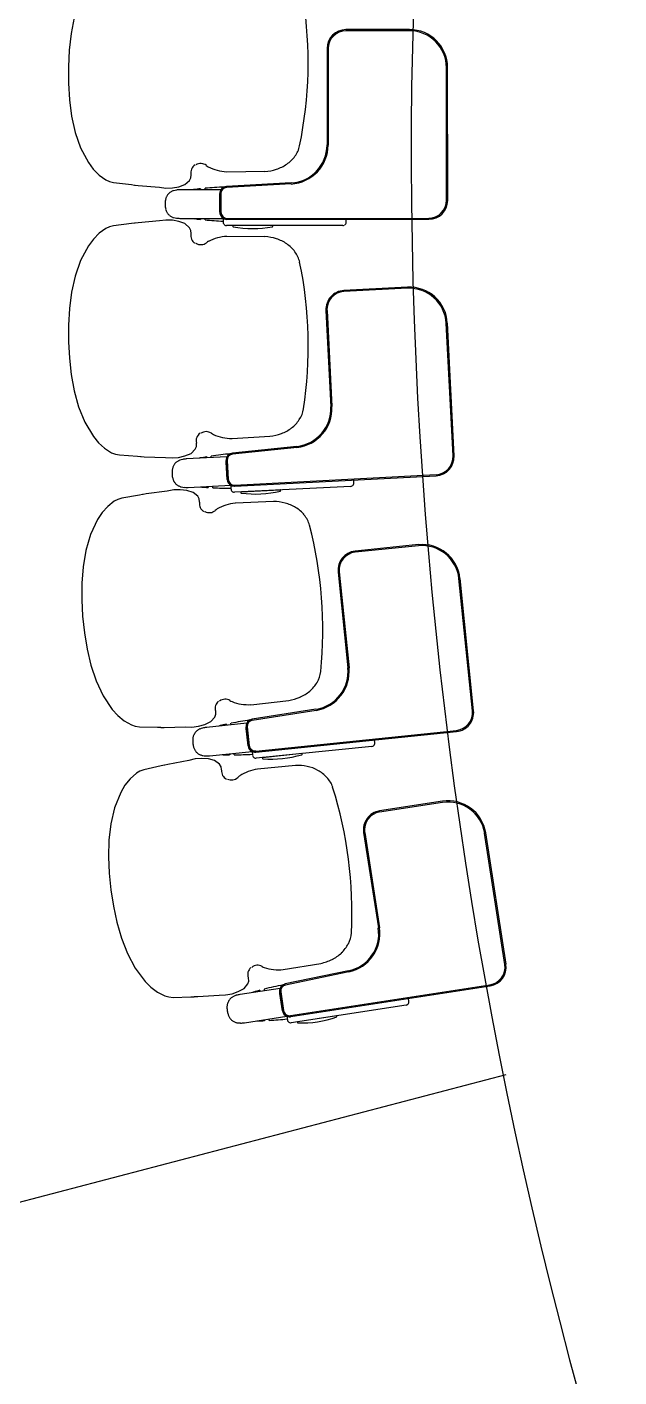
# Model space of a CAD drawing. Extents: x 324 to 2190, y 315 to 1855.
# Drawn here: x 749.4 to 799.3, y 1236.6 to 1350.6 of the extents above; entities that cross this region are included whole.
import ezdxf

# ---------------------------------------------------------------- set-up
doc = ezdxf.new("R2010")
doc.units = 0
doc.header["$LTSCALE"] = 48
doc.header["$MEASUREMENT"] = 0
doc.layers.add('first flr', color=8, linetype='CONTINUOUS')

msp = doc.modelspace()

# ---------------------------------------------------------------- linework, layer by layer
at = {"layer": 'first flr'}
for p, q in [((781.68, 1350.35), (776.31, 1350.34)), ((781.68, 1350.25), (776.31, 1350.25)), ((774.71, 1348.74), (774.71, 1340.6)), ((774.8, 1348.74), (774.81, 1340.6)), ((784.79, 1335.93), (784.79, 1347.14)), ((784.89, 1335.93), (784.88, 1347.14)), ((766.25, 1338.35), (769.46, 1338.38)), ((765.75, 1336.82), (762.34, 1336.82)), ((764.04, 1336.91), (764.04, 1336.82)), ((764.42, 1336.82), (764.42, 1336.95)), ((771.68, 1337.4), (766.23, 1337.11)), ((771.68, 1337.31), (766.24, 1337.02)), ((765.66, 1336.51), (765.67, 1334.92)), ((765.76, 1336.51), (765.76, 1334.92)), ((762.34, 1334.41), (765.95, 1334.41)), ((764.04, 1334.41), (764.04, 1334.32)), ((764.43, 1334.28), (764.43, 1334.41)), ((765.95, 1334.41), (765.95, 1334.08)), ((766.27, 1334.41), (783.29, 1334.42)), ((766.27, 1334.32), (783.29, 1334.33)), ((776.32, 1334.08), (776.32, 1334.32)), ((776.04, 1333.8), (766.23, 1333.8)), ((766.76, 1333.77), (766.76, 1333.73)), ((770.1, 1333.8), (766.79, 1333.8)), ((770.13, 1333.73), (770.13, 1333.77)), ((769.47, 1332.86), (766.25, 1332.88)), ((781.49, 1328.6), (776.13, 1328.32)), ((781.5, 1328.51), (776.14, 1328.23)), ((774.62, 1326.64), (775.03, 1318.51)), ((774.71, 1326.64), (775.13, 1318.52)), ((785.34, 1314.36), (784.76, 1325.56)), ((785.43, 1314.36), (784.86, 1325.56)), ((766.7, 1315.83), (769.9, 1316.03)), ((772.17, 1315.16), (766.74, 1314.6)), ((772.18, 1315.07), (766.75, 1314.5)), ((766.27, 1314.28), (762.87, 1314.11)), ((764.56, 1314.28), (764.56, 1314.19)), ((764.95, 1314.21), (764.94, 1314.34)), ((766.21, 1313.97), (766.29, 1312.38)), ((766.3, 1313.97), (766.38, 1312.38)), ((766.91, 1311.9), (783.91, 1312.78)), ((766.92, 1311.81), (783.92, 1312.68)), ((763, 1311.7), (766.59, 1311.88)), ((764.69, 1311.78), (764.69, 1311.69)), ((765.08, 1311.67), (765.07, 1311.8)), ((766.6, 1311.88), (766.61, 1311.55)), ((776.71, 1311.79), (766.91, 1311.29)), ((776.97, 1312.08), (776.96, 1312.32)), ((770.19, 1310.51), (766.98, 1310.37)), ((767.44, 1311.28), (767.44, 1311.25)), ((770.77, 1311.48), (767.47, 1311.31)), ((770.8, 1311.42), (770.8, 1311.46)), ((782.42, 1306.87), (777.08, 1306.32)), ((782.42, 1306.78), (777.09, 1306.23)), ((775.65, 1304.56), (776.48, 1296.47)), ((775.74, 1304.57), (776.57, 1296.48)), ((786.98, 1292.84), (785.84, 1304)), ((787.07, 1292.85), (785.93, 1304.01)), ((768.29, 1293.36), (771.48, 1293.72)), ((773.78, 1292.97), (768.4, 1292.13)), ((773.8, 1292.88), (768.41, 1292.04)), ((767.95, 1291.8), (764.55, 1291.45)), ((766.23, 1291.71), (766.24, 1291.62)), ((766.63, 1291.66), (766.61, 1291.79)), ((767.89, 1291.48), (768.05, 1289.89)), ((767.98, 1291.49), (768.15, 1289.9)), ((768.7, 1289.45), (785.63, 1291.19)), ((768.71, 1289.36), (785.64, 1291.1)), ((778.74, 1290.15), (778.72, 1290.39)), ((764.8, 1289.05), (768.39, 1289.42)), ((766.49, 1289.22), (766.5, 1289.13)), ((766.89, 1289.13), (766.87, 1289.26)), ((768.39, 1289.42), (768.42, 1289.09)), ((778.49, 1289.84), (768.73, 1288.84)), ((769.26, 1288.86), (769.26, 1288.82)), ((772.58, 1289.23), (769.28, 1288.89)), ((772.61, 1289.17), (772.61, 1289.21)), ((772.04, 1288.23), (768.85, 1287.93)), ((784.44, 1285.21), (779.14, 1284.39)), ((784.45, 1285.12), (779.15, 1284.3)), ((777.8, 1282.57), (779.04, 1274.52)), ((777.89, 1282.58), (779.13, 1274.54)), ((789.71, 1271.44), (788, 1282.52)), ((789.81, 1271.45), (788.1, 1282.54)), ((771.02, 1271.01), (774.19, 1271.53)), ((776.53, 1270.9), (771.19, 1269.79)), ((776.55, 1270.81), (771.21, 1269.69)), ((770.76, 1269.42), (767.39, 1268.9)), ((769.45, 1269.22), (769.43, 1269.35)), ((771.63, 1267.12), (788.45, 1269.72)), ((771.65, 1267.03), (788.47, 1269.63)), ((769.05, 1269.25), (769.06, 1269.16)), ((770.72, 1269.11), (770.96, 1267.53)), ((770.81, 1269.12), (771.05, 1267.55)), ((781.62, 1268.33), (781.59, 1268.56)), ((767.76, 1266.52), (771.32, 1267.07)), ((771.32, 1267.07), (771.37, 1266.74)), ((781.39, 1268.01), (771.69, 1266.51)), ((775.51, 1267.1), (772.24, 1266.59)), ((775.55, 1267.04), (775.55, 1267.08)), ((769.43, 1266.78), (769.45, 1266.69)), ((769.83, 1266.71), (769.81, 1266.84)), ((772.22, 1266.56), (772.22, 1266.52)), ((789.78, 1262.12), (557.85, 1201.23))]:
    msp.add_line(p, q, dxfattribs=at)
at = {"layer": 'first flr', "linetype": 'Continuous'}
for p, q in [((770.74, 1268.98), (770.72, 1269.11)), ((770.96, 1267.53), (770.74, 1268.98))]:
    msp.add_line(p, q, dxfattribs=at)
for points in [[(753.37, 1351.37), (753.12, 1350), (752.97, 1348.61), (752.9, 1347.21), (752.9, 1345.82), (752.98, 1344.42), (753.16, 1343.04), (753.46, 1341.67), (753.92, 1340.36), (754.58, 1339.12), (754.99, 1338.56), (755.48, 1338.06), (756.05, 1337.66), (756.37, 1337.52), (756.71, 1337.44), (758.21, 1337.26), (758.47, 1337.22), (758.5, 1337.22), (758.52, 1337.22), (758.77, 1337.19), (760.57, 1337.04), (761.12, 1336.97), (761.67, 1336.98), (762.21, 1337.08), (762.73, 1337.26), (763.11, 1337.61), (763.23, 1337.84), (763.24, 1338.09), (763.23, 1338.11)], [(765.67, 1334.92), (765.66, 1336.38), (765.66, 1336.51)], [(763.24, 1333.11), (763.24, 1333.14), (763.23, 1333.39), (763.11, 1333.62), (762.73, 1333.97), (762.21, 1334.15), (761.67, 1334.25), (761.12, 1334.26), (760.57, 1334.19), (758.78, 1334.04), (758.53, 1334.01), (758.47, 1334), (758.21, 1333.97), (756.71, 1333.78), (756.37, 1333.7), (756.05, 1333.56), (755.48, 1333.16), (755, 1332.66), (754.58, 1332.09), (753.93, 1330.86), (753.47, 1329.54), (753.17, 1328.18), (752.99, 1326.8), (752.91, 1325.4), (752.91, 1324), (752.98, 1322.61), (753.13, 1321.22), (753.38, 1319.85), (753.76, 1318.5), (754.28, 1317.21), (755, 1316.01), (755.44, 1315.47), (755.95, 1315), (756.54, 1314.63), (756.87, 1314.5), (757.21, 1314.44), (758.72, 1314.33), (758.98, 1314.31), (759.01, 1314.31), (759.04, 1314.31), (759.29, 1314.29), (761.09, 1314.23), (761.64, 1314.19), (762.19, 1314.23), (762.73, 1314.36), (763.24, 1314.57), (763.6, 1314.93), (763.71, 1315.16), (763.7, 1315.42), (763.7, 1315.44)], [(766.29, 1312.38), (766.21, 1313.84), (766.21, 1313.97)], [(763.95, 1310.45), (763.96, 1310.48), (763.93, 1310.73), (763.8, 1310.95), (763.41, 1311.28), (762.88, 1311.43), (762.33, 1311.5), (761.78, 1311.49), (761.24, 1311.39), (759.45, 1311.15), (759.2, 1311.1), (759.15, 1311.09), (758.89, 1311.05), (757.4, 1310.78), (757.07, 1310.69), (756.75, 1310.53), (756.21, 1310.1), (755.75, 1309.57), (755.36, 1308.99), (754.77, 1307.73), (754.38, 1306.39), (754.15, 1305.01), (754.04, 1303.62), (754.03, 1302.22), (754.1, 1300.83), (754.25, 1299.44), (754.47, 1298.06), (754.79, 1296.7), (755.23, 1295.37), (755.82, 1294.11), (756.6, 1292.95), (757.07, 1292.44), (757.6, 1291.99), (758.21, 1291.65), (758.54, 1291.54), (758.89, 1291.49), (760.4, 1291.46), (760.66, 1291.46), (760.69, 1291.45), (760.72, 1291.45), (760.97, 1291.45), (762.77, 1291.49), (763.32, 1291.47), (763.87, 1291.54), (764.4, 1291.69), (764.9, 1291.93), (765.24, 1292.31), (765.33, 1292.55), (765.32, 1292.8), (765.31, 1292.83)], [(768.05, 1289.89), (767.9, 1291.35), (767.89, 1291.48)], [(765.82, 1287.85), (765.82, 1287.88), (765.79, 1288.13), (765.65, 1288.34), (765.23, 1288.65), (764.7, 1288.78), (764.15, 1288.82), (763.6, 1288.78), (763.06, 1288.65), (761.29, 1288.32), (761.04, 1288.26), (760.99, 1288.25), (760.73, 1288.19), (759.26, 1287.85), (758.93, 1287.74), (758.63, 1287.57), (758.1, 1287.11), (757.67, 1286.56), (757.31, 1285.96), (756.79, 1284.67), (756.47, 1283.31), (756.3, 1281.92), (756.27, 1280.53), (756.33, 1279.13), (756.47, 1277.74), (756.69, 1276.36), (756.98, 1275), (757.37, 1273.65), (757.87, 1272.35), (758.53, 1271.12), (759.36, 1270), (759.86, 1269.51), (760.41, 1269.09), (761.04, 1268.78), (761.38, 1268.69), (761.72, 1268.66), (763.23, 1268.71), (763.5, 1268.71), (763.53, 1268.72), (763.55, 1268.72), (763.8, 1268.72), (765.6, 1268.85), (766.15, 1268.87), (766.7, 1268.96), (767.22, 1269.14), (767.71, 1269.4), (768.03, 1269.8), (768.11, 1270.04), (768.08, 1270.3), (768.07, 1270.32)]]:
    msp.add_lwpolyline(points, dxfattribs=at)
at = {"layer": 'first flr'}
for centre, radius, start, end in [((1177.15, 1339.99), 443.34, 149.0055, 210.6408), ((1177.15, 1339.99), 395.34, 168.1903, 198.7783), ((738.3, 1347.58), 34.82, 348.326, 8.8243), ((776.31, 1348.74), 1.6, 90.0323, 180.0323), ((776.33, 1348.72), 1.53, 90.7111, 179.3535), ((781.68, 1347.14), 3.2, 0.034, 90.0305), ((781.65, 1347.11), 3.14, 0.5596, 89.5049), ((771.48, 1340.63), 3.33, 273.5718, 359.4928), ((771.51, 1340.6), 3.2, 273.034, 0.0306), ((770.27, 1340.96), 2.17, 322.8949, 348.5077), ((763.99, 1338.27), 0.769, 122.0377, 191.7484), ((764.07, 1338.27), 0.769, 52.3269, 122.0377), ((765.53, 1340.12), 1.6, 231.3381, 238.4972), ((769.37, 1341.86), 3.47, 287.9901, 304.0295), ((769.69, 1341.38), 2.89, 304.118, 323.3545), ((766.48, 1342.32), 3.98, 243.4143, 266.6997), ((769.27, 1342.16), 3.79, 272.9944, 288.0513), ((761.98, 1335.87), 0.886, 125.6451, 133.0138), ((762.04, 1335.78), 1, 118.9791, 125.6075), ((762.08, 1335.7), 1.08, 112.9894, 119.0708), ((762.14, 1335.57), 1.23, 107.5247, 112.8638), ((762.22, 1335.33), 1.48, 98.1189, 107.5729), ((762.4, 1333.73), 3.09, 91.7481, 97.2486), ((762.33, 1336.18), 0.642, 88.6769, 92.2144), ((763.54, 1336.53), 0.32, 97.4, 114.8161), ((767.36, 1307.06), 30.03, 96.3573, 97.4), ((767.36, 1307.06), 30.03, 92.5315, 95.6159), ((766.27, 1336.51), 0.601, 93.0323, 180.0323), ((766.27, 1336.51), 0.601, 149.0199, 180.0323), ((766.26, 1336.51), 0.508, 93.0323, 180.0323), ((763.54, 1335.58), 2.49, 172.431, 179.1659), ((763.54, 1335.65), 2.49, 180.8986, 187.6336), ((762.4, 1335.7), 1.34, 165.8007, 171.2057), ((762.32, 1335.72), 1.26, 160.6883, 165.991), ((762.09, 1335.8), 1.02, 154.3955, 160.656), ((762.04, 1335.82), 0.966, 147.5853, 154.2753), ((762.02, 1335.84), 0.935, 140.657, 147.6808), ((761.96, 1335.88), 0.867, 133.0965, 140.6122), ((783.27, 1335.95), 1.53, 270.7111, 359.3535), ((783.29, 1335.93), 1.6, 270.0323, 0.0323), ((762.4, 1335.53), 1.34, 188.8589, 194.2638), ((762.32, 1335.5), 1.26, 194.0735, 199.3762), ((762.09, 1335.43), 1.02, 199.4086, 205.6691), ((762.04, 1335.4), 0.966, 205.7893, 212.4792), ((762.02, 1335.39), 0.935, 212.3837, 219.4076), ((761.96, 1335.34), 0.867, 219.4523, 226.968), ((761.98, 1335.36), 0.886, 227.0507, 234.4194), ((762.04, 1335.45), 1, 234.457, 241.0854), ((762.08, 1335.52), 1.08, 240.9937, 247.0752), ((762.14, 1335.65), 1.23, 247.2007, 252.5399), ((762.22, 1335.9), 1.48, 252.4916, 261.9456), ((762.39, 1337.5), 3.09, 262.816, 268.3164), ((762.33, 1335.05), 0.642, 267.8507, 271.3882), ((763.54, 1334.7), 0.32, 245.3137, 262.6646), ((767.33, 1364.17), 30.03, 262.6646, 263.7073), ((766.27, 1334.92), 0.601, 180.0323, 270.0323), ((766.27, 1334.92), 0.601, 180.0323, 237.9272), ((766.27, 1334.92), 0.508, 180.0322, 270.0322), ((767.33, 1364.17), 30.03, 264.4486, 267.3657), ((766.23, 1334.08), 0.275, 179.8014, 241.2927), ((766.23, 1334.06), 0.261, 238.0022, 270.496), ((766.79, 1333.77), 0.028, 90.0323, 181.0323), ((766.79, 1333.73), 0.028, 181.0323, 259.1757), ((768.44, 1342.36), 8.81, 259.1757, 280.8888), ((770.1, 1333.77), 0.028, 359.0323, 90.0323), ((770.1, 1333.73), 0.028, 280.8888, 359.0323), ((776.03, 1334.11), 0.304, 271.9208, 299.7101), ((776.04, 1334.09), 0.286, 304.4246, 359.0089), ((763.99, 1332.96), 0.769, 168.3161, 238.0269), ((764.07, 1332.96), 0.769, 238.0269, 307.7376), ((765.54, 1331.11), 1.6, 121.5673, 128.7265), ((766.49, 1328.91), 3.98, 93.3648, 116.6503), ((769.27, 1329.08), 3.79, 72.0132, 87.0702), ((769.38, 1329.38), 3.47, 56.035, 72.0744), ((769.69, 1329.86), 2.89, 36.71, 55.9465), ((770.28, 1330.27), 2.17, 11.5568, 37.1696), ((738.31, 1323.63), 34.82, 351.2402, 11.7385), ((781.66, 1325.4), 3.2, 2.9481, 92.9447), ((776.22, 1326.72), 1.6, 92.9464, 182.9464), ((776.23, 1326.71), 1.53, 93.6253, 182.2676), ((781.63, 1325.37), 3.14, 3.4738, 92.419), ((771.83, 1318.35), 3.2, 275.9482, 2.9448), ((771.8, 1318.38), 3.33, 276.486, 2.407), ((769.97, 1319.03), 2.89, 307.0322, 326.2687), ((770.58, 1318.65), 2.17, 325.8091, 351.4219), ((764.44, 1315.64), 0.769, 124.9518, 194.6626), ((764.52, 1315.64), 0.769, 55.2411, 124.9518), ((765.89, 1317.57), 1.6, 234.2522, 241.4114), ((766.72, 1319.81), 3.98, 246.3284, 269.6139), ((769.51, 1319.79), 3.79, 275.9085, 290.9655), ((769.63, 1319.49), 3.47, 290.9043, 306.9437), ((762.55, 1313.14), 0.886, 128.5593, 135.928), ((762.63, 1313.05), 1, 121.8933, 128.5217), ((762.67, 1312.98), 1.08, 115.9035, 121.985), ((762.73, 1312.85), 1.23, 110.4388, 115.778), ((762.82, 1312.61), 1.48, 101.0331, 110.4871), ((763.08, 1311.02), 3.09, 94.6623, 100.1627), ((762.89, 1313.46), 0.642, 91.591, 95.1285), ((764.08, 1313.88), 0.32, 100.3141, 117.7303), ((769.4, 1284.64), 30.03, 99.2714, 100.3141), ((769.4, 1284.64), 30.03, 95.4456, 98.5301), ((766.81, 1314), 0.601, 95.9464, 182.9464), ((766.81, 1314), 0.601, 151.934, 182.9464), ((766.8, 1314), 0.508, 95.9465, 182.9465), ((783.81, 1314.3), 1.53, 273.6253, 2.2676), ((783.83, 1314.28), 1.6, 272.9464, 2.9464), ((764.13, 1312.93), 2.49, 175.3451, 182.0801), ((764.12, 1313), 2.49, 183.8128, 190.5477), ((762.98, 1312.99), 1.34, 168.7149, 174.1198), ((762.91, 1313.01), 1.26, 163.6025, 168.9052), ((762.67, 1313.08), 1.02, 157.3096, 163.5701), ((762.62, 1313.1), 0.966, 150.4995, 157.1894), ((762.6, 1313.11), 0.935, 143.5711, 150.595), ((762.54, 1313.15), 0.867, 136.0107, 143.5264), ((762.99, 1312.82), 1.34, 191.773, 197.178), ((762.92, 1312.79), 1.26, 196.9877, 202.2904), ((762.69, 1312.7), 1.02, 202.3227, 208.5832), ((762.64, 1312.68), 0.966, 208.7034, 215.3934), ((762.62, 1312.66), 0.935, 215.2979, 222.3217), ((762.57, 1312.61), 0.867, 222.3664, 229.8822), ((762.58, 1312.63), 0.886, 229.9649, 237.3336), ((762.64, 1312.72), 1, 237.3712, 243.9996), ((762.68, 1312.8), 1.08, 243.9079, 249.9893), ((762.73, 1312.93), 1.23, 250.1149, 255.454), ((762.79, 1313.18), 1.48, 255.4058, 264.8598), ((762.89, 1314.79), 3.09, 265.7301, 271.2306), ((762.95, 1312.34), 0.642, 270.7648, 274.3023), ((764.17, 1312.05), 0.32, 248.2279, 265.5787), ((766.46, 1341.67), 30.03, 265.5787, 266.6214), ((766.46, 1341.67), 30.03, 267.3628, 270.2799), ((766.89, 1312.41), 0.601, 182.9464, 272.9464), ((766.89, 1312.41), 0.601, 182.9464, 240.8413), ((766.89, 1312.41), 0.508, 182.9464, 272.9464), ((766.89, 1311.56), 0.275, 182.7156, 244.2069), ((776.68, 1312.09), 0.304, 274.8349, 302.6243), ((776.69, 1312.08), 0.286, 307.3388, 1.9231), ((764.71, 1310.33), 0.769, 171.2303, 240.941), ((767.41, 1306.42), 3.98, 96.279, 119.5644), ((766.89, 1311.55), 0.261, 240.9163, 273.4101), ((767.47, 1311.29), 0.028, 92.9464, 183.9464), ((767.47, 1311.25), 0.028, 183.9464, 262.0899), ((768.68, 1319.95), 8.81, 262.0899, 283.803), ((770.19, 1306.72), 3.79, 74.9274, 89.9843), ((770.77, 1311.46), 0.028, 1.9464, 92.9464), ((770.77, 1311.42), 0.028, 283.803, 1.9464), ((770.27, 1307.03), 3.47, 58.9492, 74.9886), ((764.79, 1310.34), 0.769, 240.941, 310.6518), ((766.35, 1308.56), 1.6, 124.4815, 131.6406), ((770.57, 1307.53), 2.89, 39.6242, 58.8607), ((771.13, 1307.97), 2.17, 14.471, 40.0838), ((739.54, 1299.71), 34.82, 354.1544, 14.6527), ((777.24, 1304.73), 1.6, 95.8606, 185.8606), ((777.26, 1304.71), 1.53, 96.5395, 185.1818), ((782.74, 1303.68), 3.2, 5.8623, 95.8588), ((782.72, 1303.65), 3.14, 6.3879, 95.3332), ((773.29, 1296.14), 3.2, 278.8623, 5.8589), ((773.25, 1296.17), 3.33, 279.4001, 5.3211), ((772.02, 1296.37), 2.17, 328.7232, 354.336), ((771.03, 1297.17), 3.47, 293.8184, 309.8578), ((771.4, 1296.73), 2.89, 309.9464, 329.1828), ((766.04, 1293.06), 0.769, 127.866, 197.5767), ((766.12, 1293.06), 0.769, 58.1553, 127.866), ((767.39, 1295.06), 1.6, 237.1664, 244.3256), ((768.11, 1297.34), 3.98, 249.2426, 272.528), ((770.9, 1297.46), 3.79, 278.8227, 293.8797), ((785.46, 1292.71), 1.53, 276.5395, 5.1818), ((785.48, 1292.69), 1.6, 275.8606, 5.8606), ((764.27, 1290.48), 0.867, 138.9248, 146.4406), ((764.29, 1290.47), 0.886, 131.4735, 138.8422), ((764.36, 1290.38), 1, 124.8075, 131.4359), ((764.41, 1290.31), 1.08, 118.8177, 124.8992), ((764.48, 1290.19), 1.23, 113.353, 118.6921), ((764.58, 1289.95), 1.48, 103.9473, 113.4013), ((764.92, 1288.38), 3.09, 97.5764, 103.0769), ((764.61, 1290.81), 0.642, 94.5052, 98.0427), ((765.77, 1291.28), 0.32, 103.2283, 120.6445), ((772.57, 1262.36), 30.03, 102.1856, 103.2283), ((772.57, 1262.36), 30.03, 98.3598, 101.4442), ((768.49, 1291.54), 0.601, 98.8606, 185.8606), ((768.49, 1291.54), 0.601, 154.8482, 185.8606), ((768.49, 1291.54), 0.508, 98.8606, 185.8606), ((764.72, 1290.34), 1.34, 171.629, 177.034), ((765.87, 1290.33), 2.49, 178.2593, 184.9943), ((765.86, 1290.41), 2.49, 186.7269, 193.4619), ((764.64, 1290.35), 1.26, 166.5167, 171.8193), ((764.41, 1290.41), 1.02, 160.2238, 166.4843), ((764.36, 1290.43), 0.966, 153.4137, 160.1036), ((764.33, 1290.44), 0.935, 146.4853, 153.5092), ((768.65, 1289.96), 0.601, 185.8606, 275.8606), ((768.65, 1289.96), 0.601, 185.8606, 243.7555), ((768.65, 1289.96), 0.508, 185.8606, 275.8606), ((778.45, 1290.14), 0.304, 277.7491, 305.5385), ((778.46, 1290.12), 0.286, 310.2529, 4.8372), ((764.74, 1290.17), 1.34, 194.6872, 200.0922), ((764.67, 1290.14), 1.26, 199.9018, 205.2045), ((764.45, 1290.04), 1.02, 205.2369, 211.4974), ((764.4, 1290.01), 0.966, 211.6176, 218.3075), ((764.38, 1289.99), 0.935, 218.212, 225.2359), ((764.33, 1289.94), 0.867, 225.2806, 232.7963), ((764.34, 1289.96), 0.886, 232.879, 240.2477), ((764.4, 1290.06), 1, 240.2853, 246.9137), ((764.43, 1290.13), 1.08, 246.822, 252.9035), ((764.47, 1290.27), 1.23, 253.0291, 258.3682), ((764.52, 1290.52), 1.48, 258.3199, 267.7739), ((764.54, 1292.13), 3.09, 268.6443, 274.1448), ((764.72, 1289.69), 0.642, 273.679, 277.2165), ((765.96, 1289.46), 0.32, 251.142, 268.4929), ((766.74, 1319.16), 30.03, 268.4929, 269.5356), ((766.74, 1319.16), 30.03, 270.277, 273.194), ((768.7, 1289.11), 0.275, 185.6297, 247.121), ((768.7, 1289.1), 0.261, 243.8305, 276.3243), ((769.29, 1288.87), 0.028, 95.8606, 186.8606), ((769.29, 1288.83), 0.028, 186.8606, 265.0041), ((770.06, 1297.58), 8.81, 265.0041, 286.7171), ((772.58, 1289.2), 0.028, 4.8606, 95.8606), ((772.58, 1289.17), 0.028, 286.7171, 4.8606), ((766.58, 1287.77), 0.769, 174.1444, 243.8552), ((769.48, 1284), 3.98, 99.1932, 122.4786), ((772.24, 1284.45), 3.79, 77.8415, 92.8985), ((772.31, 1284.76), 3.47, 61.8634, 77.9027), ((772.57, 1285.27), 2.89, 42.5384, 61.7748), ((766.66, 1287.78), 0.769, 243.8552, 313.5659), ((768.31, 1286.09), 1.6, 127.3956, 134.5548), ((773.12, 1285.74), 2.17, 17.3852, 42.998), ((741.99, 1275.88), 34.82, 357.0685, 17.5668), ((779.38, 1282.81), 1.6, 98.7748, 188.7748), ((779.4, 1282.8), 1.53, 99.4536, 188.096), ((784.93, 1282.05), 3.2, 8.7765, 98.773), ((784.91, 1282.01), 3.14, 9.3021, 98.2474), ((774.6, 1274.2), 2.17, 331.6374, 357.2502), ((775.87, 1274.03), 3.2, 281.7765, 8.7731), ((775.84, 1274.06), 3.33, 282.3143, 8.2353), ((773.95, 1274.53), 2.89, 312.8605, 332.097), ((773.42, 1275.24), 3.79, 281.7369, 296.7938), ((773.57, 1274.95), 3.47, 296.7326, 312.772), ((768.79, 1270.59), 0.769, 130.7802, 200.4909), ((768.87, 1270.6), 0.769, 61.0694, 130.7802), ((770.04, 1272.65), 1.6, 240.0805, 247.2397), ((770.64, 1274.97), 3.98, 252.1568, 275.4422), ((788.2, 1271.22), 1.53, 279.4536, 8.096), ((788.22, 1271.21), 1.6, 278.7748, 8.7748), ((776.87, 1240.26), 30.03, 101.274, 104.3584), ((771.31, 1269.2), 0.601, 101.7748, 188.7747), ((771.31, 1269.2), 0.601, 157.7624, 188.7747), ((771.31, 1269.2), 0.508, 101.7748, 188.7748), ((767.24, 1267.87), 0.966, 156.3278, 163.0178), ((767.22, 1267.89), 0.935, 149.3994, 156.4233), ((767.16, 1267.92), 0.867, 141.839, 149.3547), ((767.17, 1267.91), 0.886, 134.3876, 141.7563), ((767.25, 1267.83), 1, 127.7216, 134.35), ((767.3, 1267.76), 1.08, 121.7319, 127.8133), ((767.37, 1267.64), 1.23, 116.2671, 121.6063), ((767.49, 1267.41), 1.48, 106.8614, 116.3154), ((767.91, 1265.86), 3.09, 100.4906, 105.991), ((767.47, 1268.27), 0.642, 97.4193, 100.9568), ((768.61, 1268.8), 0.32, 106.1424, 123.5586), ((776.87, 1240.26), 30.03, 105.0998, 106.1424), ((781.34, 1268.29), 0.286, 313.1671, 7.7514), ((767.61, 1267.81), 1.34, 174.5432, 179.9482), ((768.76, 1267.86), 2.49, 181.1735, 187.9084), ((767.53, 1267.82), 1.26, 169.4308, 174.7335), ((767.3, 1267.86), 1.02, 163.1379, 169.3985), ((768.75, 1267.93), 2.49, 189.6411, 196.3761), ((767.64, 1267.64), 1.34, 197.6013, 203.0063), ((767.57, 1267.6), 1.26, 202.816, 208.1187), ((771.55, 1267.62), 0.601, 188.7748, 278.7748), ((771.55, 1267.62), 0.601, 188.7748, 246.6697), ((771.55, 1267.62), 0.508, 188.7747, 278.7747), ((775.52, 1267.07), 0.028, 7.7748, 98.7748), ((781.33, 1268.31), 0.304, 280.6633, 308.4526), ((767.35, 1267.49), 1.02, 208.151, 214.4116), ((767.31, 1267.46), 0.966, 214.5317, 221.2217), ((767.29, 1267.44), 0.935, 221.1262, 228.1501), ((767.24, 1267.39), 0.867, 228.1948, 235.7105), ((767.25, 1267.4), 0.886, 235.7932, 243.1619), ((767.3, 1267.51), 1, 243.1995, 249.8279), ((767.33, 1267.58), 1.08, 249.7362, 255.8176), ((767.36, 1267.72), 1.23, 255.9432, 261.2824), ((767.4, 1267.98), 1.48, 261.2341, 270.6881), ((767.34, 1269.58), 3.09, 271.5585, 277.0589), ((767.64, 1267.15), 0.642, 276.5932, 280.1307), ((768.89, 1266.99), 0.32, 254.0562, 271.4071), ((768.16, 1296.7), 30.03, 271.4071, 272.4498), ((768.16, 1296.7), 30.03, 273.1911, 276.1082), ((771.64, 1266.79), 0.275, 188.5439, 250.0352), ((771.65, 1266.77), 0.261, 246.7447, 279.2384), ((772.25, 1266.57), 0.028, 98.7748, 189.7748), ((772.25, 1266.53), 0.028, 189.7748, 267.9182), ((772.57, 1275.31), 8.81, 267.9182, 289.6313), ((775.52, 1267.03), 0.028, 289.6313, 7.7748)]:
    msp.add_arc(centre, radius, start, end, dxfattribs=at)

doc.saveas('drawing.dxf')
